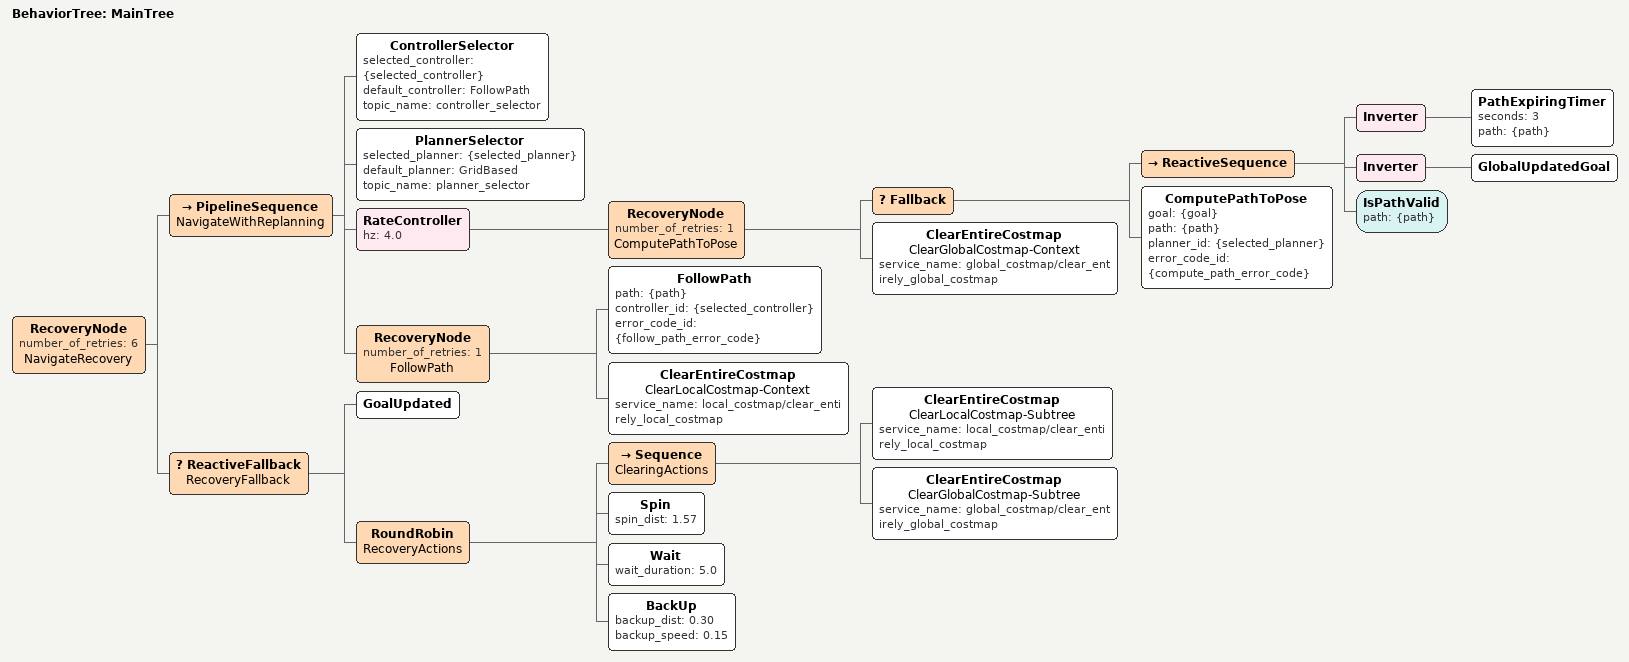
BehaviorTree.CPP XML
<root BTCPP_format="4" main_tree_to_execute="MainTree">
  <BehaviorTree ID="MainTree">
    <RecoveryNode number_of_retries="6" name="NavigateRecovery">
      <PipelineSequence name="NavigateWithReplanning">
        <ControllerSelector selected_controller="{selected_controller}" default_controller="FollowPath" topic_name="controller_selector"/>
        <PlannerSelector selected_planner="{selected_planner}" default_planner="GridBased" topic_name="planner_selector"/>
        <RateController hz="4.0">
          <RecoveryNode number_of_retries="1" name="ComputePathToPose">
            <Fallback>
              <ReactiveSequence>
                <Inverter>
                  <PathExpiringTimer seconds="3" path="{path}"/>
                </Inverter>
                <Inverter>
                  <GlobalUpdatedGoal/>
                </Inverter>
                <IsPathValid path="{path}"/>
              </ReactiveSequence>
              <ComputePathToPose goal="{goal}" path="{path}" planner_id="{selected_planner}" error_code_id="{compute_path_error_code}"/>
            </Fallback>
            <ClearEntireCostmap name="ClearGlobalCostmap-Context" service_name="global_costmap/clear_entirely_global_costmap"/>
          </RecoveryNode>
        </RateController>
        <RecoveryNode number_of_retries="1" name="FollowPath">
          <FollowPath path="{path}" controller_id="{selected_controller}" error_code_id="{follow_path_error_code}"/>
          <ClearEntireCostmap name="ClearLocalCostmap-Context" service_name="local_costmap/clear_entirely_local_costmap"/>
        </RecoveryNode>
      </PipelineSequence>
      <ReactiveFallback name="RecoveryFallback">
        <GoalUpdated/>
        <RoundRobin name="RecoveryActions">
          <Sequence name="ClearingActions">
            <ClearEntireCostmap name="ClearLocalCostmap-Subtree" service_name="local_costmap/clear_entirely_local_costmap"/>
            <ClearEntireCostmap name="ClearGlobalCostmap-Subtree" service_name="global_costmap/clear_entirely_global_costmap"/>
          </Sequence>
          <Spin spin_dist="1.57"/>
          <Wait wait_duration="5.0"/>
          <BackUp backup_dist="0.30" backup_speed="0.15"/>
        </RoundRobin>
      </ReactiveFallback>
    </RecoveryNode>
  </BehaviorTree>
</root>
